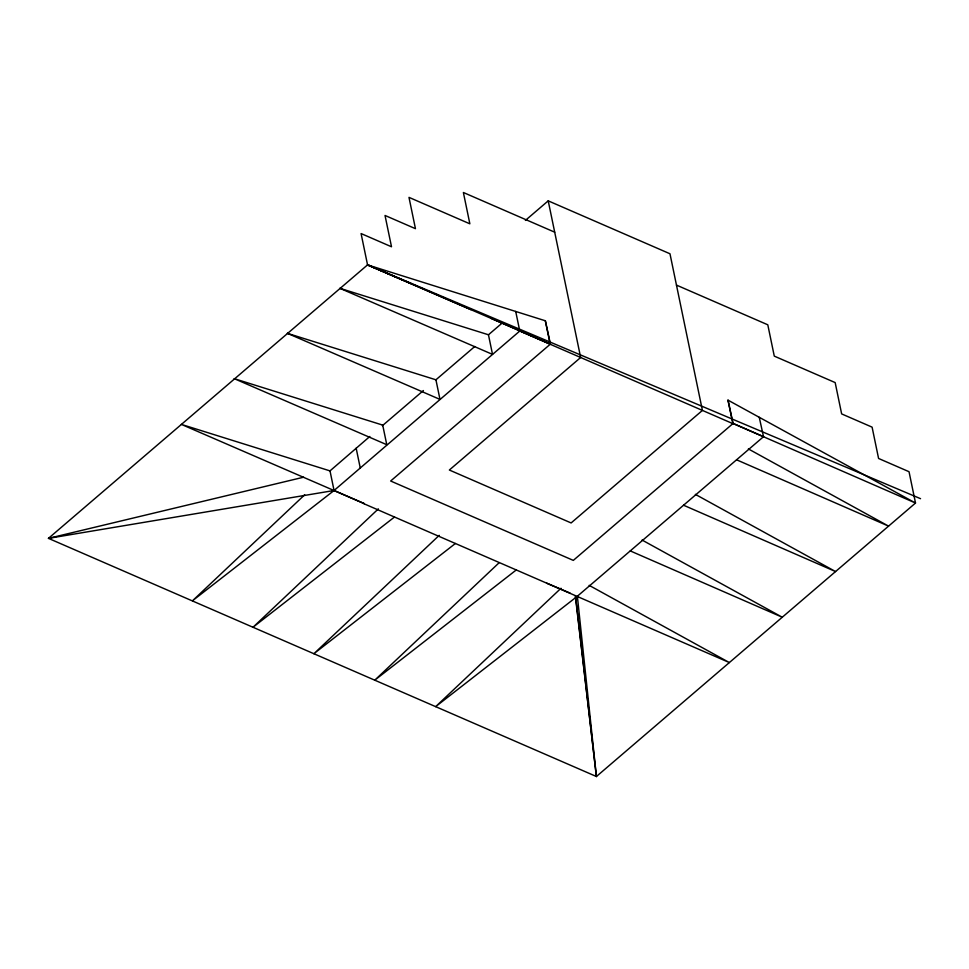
<?xml version="1.0" encoding="UTF-8"?>
<svg xmlns="http://www.w3.org/2000/svg" width="969" height="969" viewBox="0 0 969 969"><rect width="100%" height="100%" fill="white"/><g stroke="black" fill="none" stroke-linecap="round" stroke-linejoin="round"><path stroke-width="1.45" d="M470.995 309.668L367.554 264.888L361.074 233.553L391.512 246.78L385.02 215.457L415.459 228.684L408.979 197.361L469.856 223.815L463.376 192.492L554.704 232.185M304.714 494.771L192.552 600.719L334.063 490.496L519.772 331.035L515.714 311.461M378.358 508.87L252.994 627.258L394.504 517.022M439.236 535.336L313.871 653.724L455.394 543.488M499.023 562.832L374.761 680.177L516.271 569.954M561.003 588.256L435.65 706.643L577.161 596.407L763.524 436.692L759.248 417.3M676.471 285.104L767.799 324.797L774.279 356.12L835.169 382.585L841.649 413.908L872.1 427.147L878.58 458.47L909.031 471.709L915.511 503.032L596.407 776.508L48.45 538.364L334.063 490.496L364.271 503.626L181.409 424.41L330.005 470.886L369.831 436.474M763.524 436.692L733.085 423.465L915.511 503.032L727.998 400.149L733.085 423.465L573.309 560.385L390.652 481.012L550.428 344.08L545.341 320.775L367.554 264.888L48.45 538.364L303.6 477.208M525.38 220.423L548.212 200.849L669.979 253.769L702.416 410.42L571.116 522.945L449.35 470.026L580.649 357.5L548.212 200.849M490.847 318.268L550.428 344.08L367.554 264.888L411.583 283.735M339.877 288.302L488.461 334.777L502.087 323.113M382.367 425.718L423.392 390.543M287.345 333.324L435.929 379.8L474.762 346.514M546.722 583.181L570.038 593.052M367.554 264.888L920.55 498.684M340.107 288.411L492.518 354.388L488.461 334.777M287.575 333.409L439.987 399.41L435.929 379.8M519.772 331.035L732.867 423.647L727.998 400.149M589.176 585.361L729.366 662.566L364.065 503.795M736.561 459.791L888.573 526.119L748.371 448.926M683.557 505.224L835.557 571.553L695.367 494.36M630.25 550.901L782.262 617.229L642.059 540.036M545.341 320.775L550.21 344.274M356.156 448.199L360.214 467.773M330.005 470.886L334.063 490.496M575.38 596.347L596.407 776.508L577.367 596.238M575.598 596.456L596.407 776.508M382.707 425.1L234.123 378.625L386.776 444.71L382.707 425.1"/></g></svg>
